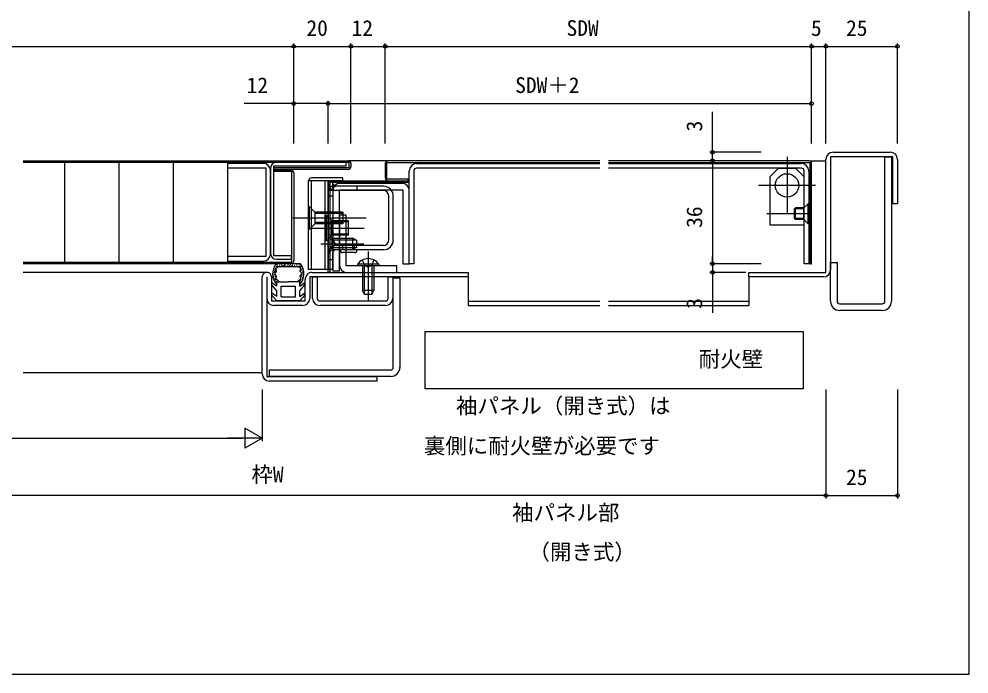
# Model space of a CAD drawing. Units: millimetres, scale not verified. Extents: x -437 to 438, y -344 to 340.
# Drawn here: x 106.4 to 438.4, y -343.7 to -114.7 of the extents above; entities that cross this region are included whole.
import ezdxf
from ezdxf.enums import TextEntityAlignment as Align

# ---------------------------------------------------------------- set-up
doc = ezdxf.new("R2010")
doc.units = ezdxf.units.MM
doc.header["$LTSCALE"] = 2
for name, color, linetype in [('0-1_USER1', 3, 'Continuous'), ('0-2_YKK_11', 7, 'Continuous'), ('0-4_YKK_12', 2, 'Continuous'), ('0-5_YKK_13', 4, 'Continuous'), ('0-6_YKK_A1', 4, 'Continuous'), ('0-7_YKK_D', 6, 'Continuous'), ('0-8_YKK_ZWAK', 7, 'Continuous')]:
    doc.layers.add(name, color=color, linetype=linetype)
doc.styles.add('ＭＳ ゴシック', font='')
doc.styles.get('ＭＳ ゴシック').set_extended_font_data('MS Gothic')

msp = doc.modelspace()

# ---------------------------------------------------------------- linework, layer by layer
at = {"layer": '0-2_YKK_11'}
for p, q in [((390.9, -161.304), (410.9, -161.304)), ((390, -162.904), (390, -202.404)), ((194.25, -167.004), (194.25, -196.604)), ((194.25, -196.904), (194.25, -167.704)), ((240.3, -172.204), (218.6, -172.204)), ((218.4, -183.304), (218.4, -200.804)), ((191.4, -238.804), (191.4, -204.904)), ((193, -204.904), (193, -212.404)), ((205.5, -214.904), (195.5, -214.904))]:
    msp.add_line(p, q, dxfattribs=at)
for points in [[(191.75, -165.204), (179.25, -165.204), (179.25, -166.804), (192.65, -166.804)], [(196.35, -198.704), (201.6, -198.704), (201.6, -197.504), (195.45, -197.504), (195.45, -166.104), (220.75, -166.104), (220.75, -164.904), (196.35, -164.904)], [(387.5, -204.904), (361.4, -204.904), (361.4, -203.304), (388.4, -203.304), (388.4, -163.804)], [(413.4, -163.804), (413.4, -179.304), (411.8, -179.304), (411.8, -162.904), (390, -162.904)], [(192.65, -166.804), (192.65, -197.804), (179.25, -197.804), (179.25, -199.404), (191.75, -199.404)], [(216.1, -174.704), (216.1, -202.804), (218.4, -202.804), (218.4, -174.504), (240.5, -174.504), (240.5, -200.304), (242.8, -200.304), (242.8, -174.704)], [(220.9, -203.304), (238.4, -203.304), (238.4, -201.004), (220.7, -201.004), (220.7, -183.304), (218.4, -183.304)], [(194.6, -204.904), (194.6, -213.304), (206.4, -213.304), (206.4, -205.804)], [(208.9, -203.304), (263.4, -203.304), (263.4, -204.904), (208, -204.904), (208, -212.404)], [(193, -212.404), (193, -239.704), (231.4, -239.704), (231.4, -241.304), (193.9, -241.304)]]:
    msp.add_lwpolyline(points, dxfattribs=at)
for centre, radius, start, end in [((390.9, -163.804), 2.5, 90.00001, 179.99999), ((410.9, -163.804), 2.5, 0.00001, 89.99999), ((191.75, -167.704), 2.5, 0.00001, 89.99999), ((196.35, -167.004), 2.1, 90.00001, 179.99999), ((218.6, -174.704), 2.5, 90.00001, 179.99999), ((240.3, -174.704), 2.5, 0.00001, 89.99999), ((191.75, -196.904), 2.5, 270.00001, 359.99999), ((196.35, -196.604), 2.1, 180.00001, 269.99999), ((220.9, -200.804), 2.5, 180.00001, 269.99999), ((387.5, -202.404), 2.5, 270.00001, 359.99999), ((193, -204.904), 1.6, 0, 180.00002), ((208.9, -205.804), 2.5, 89.99998, 180.00002), ((195.5, -212.404), 2.5, 180.00002, 270), ((205.5, -212.404), 2.5, 270, 0), ((193.9, -238.804), 2.5, 180.00002, 270)]:
    msp.add_arc(centre, radius, start, end, dxfattribs=at)
at = {"layer": '0-4_YKK_12'}
for p, q in [((235.4, -164.304), (221.4, -164.304)), ((382.4, -164.304), (388.4, -164.304)), ((193, -203.304), (107.9, -203.304)), ((263.4, -204.904), (263.4, -214.904)), ((361.4, -204.904), (361.4, -214.904)), ((263.4, -213.404), (309.4, -213.404)), ((263.4, -214.904), (309.4, -214.904)), ((312.4, -213.404), (361.4, -213.404)), ((312.4, -214.904), (361.4, -214.904)), ((107.9, -238.304), (191.4, -238.304))]:
    msp.add_line(p, q, dxfattribs=at)
at = {"layer": '0-5_YKK_13'}
for p, q in [((107.9, -164.304), (221.4, -164.304)), ((122.25, -164.904), (122.25, -199.704)), ((141.25, -164.904), (141.25, -199.704)), ((160.25, -164.904), (160.25, -199.704)), ((179.25, -164.904), (179.25, -199.704)), ((222.4, -165.304), (222.4, -166.304)), ((234.4, -165.304), (234.4, -170.304)), ((309.4, -164.304), (235.4, -164.304)), ((245.3, -165.304), (309.4, -165.304)), ((382.4, -164.304), (312.4, -164.304)), ((312.4, -165.304), (379.9, -165.304)), ((374.8, -162.904), (374.8, -182.904)), ((202.4, -168.504), (202.4, -199.304)), ((309.4, -166.904), (245.3, -166.904)), ((379.9, -166.904), (312.4, -166.904)), ((371.8, -166.904), (368.8, -169.904)), ((371.8, -166.904), (377.8, -166.904)), ((377.8, -166.904), (380.8, -169.904)), ((219.598, -171.304), (207.598, -171.304)), ((207.598, -202.304), (207.598, -171.304)), ((208.598, -202.304), (208.598, -171.304)), ((213.448, -202.304), (213.448, -171.304)), ((214.448, -202.304), (214.448, -171.304)), ((214.598, -202.304), (214.598, -171.304)), ((216.098, -171.304), (214.598, -171.304)), ((216.098, -173.204), (216.098, -171.304)), ((368.8, -169.904), (368.8, -186.704)), ((380.8, -186.704), (380.8, -169.904)), ((214.398, -196.404), (214.398, -174.704)), ((216.098, -174.704), (214.598, -174.704)), ((217.098, -173.204), (216.098, -173.204)), ((216.098, -174.704), (216.098, -173.204)), ((224.598, -174.704), (216.098, -174.704)), ((233.798, -173.204), (217.098, -173.204)), ((224.598, -174.704), (224.598, -173.204)), ((224.598, -174.704), (224.598, -173.304)), ((233.698, -174.704), (224.598, -174.704)), ((384.8, -172.904), (364.8, -172.904)), ((216.098, -176.654), (214.598, -176.654)), ((235.698, -191.904), (235.698, -176.704)), ((237.198, -192.004), (237.198, -176.604)), ((207.798, -180.304), (207.598, -180.304)), ((219.598, -182.304), (209.798, -182.304)), ((219.598, -182.304), (219.598, -186.304)), ((377.75, -180.804), (377.4, -181.154)), ((377.4, -184.454), (377.4, -181.154)), ((380.65, -181.154), (377.4, -181.154)), ((377.75, -184.804), (377.75, -180.804)), ((380.65, -180.804), (377.75, -180.804)), ((380.65, -180.804), (382.15, -179.304)), ((380.65, -184.804), (380.65, -180.804)), ((382.15, -186.304), (382.15, -179.304)), ((382.4, -179.304), (382.15, -179.304)), ((382.4, -186.304), (382.4, -179.304)), ((227.706, -184.304), (202.129, -184.304)), ((219.598, -182.704), (209.798, -182.704)), ((219.598, -185.904), (209.798, -185.904)), ((213.798, -183.304), (213.498, -183.304)), ((213.498, -183.304), (213.498, -192.304)), ((214.598, -184.104), (214.448, -183.954)), ((215.798, -185.304), (214.598, -184.104)), ((216.098, -185.154), (215.648, -185.154)), ((215.648, -185.154), (215.648, -190.454)), ((215.798, -185.304), (215.798, -190.304)), ((216.098, -185.304), (215.798, -185.304)), ((216.098, -185.604), (215.798, -185.604)), ((221.498, -185.304), (216.098, -185.304)), ((221.498, -185.604), (216.098, -185.604)), ((221.498, -190.304), (221.498, -185.304)), ((381.8, -182.804), (367.8, -182.804)), ((383.4, -182.804), (376.4, -182.804)), ((380.65, -184.454), (377.4, -184.454)), ((377.4, -184.454), (377.75, -184.804)), ((380.65, -184.804), (377.75, -184.804)), ((380.65, -184.804), (382.15, -186.304)), ((207.798, -188.304), (207.598, -188.304)), ((208.541, -187.804), (227.019, -187.804)), ((219.598, -186.304), (209.798, -186.304)), ((368.8, -186.704), (380.8, -186.704)), ((382.4, -186.304), (382.15, -186.304)), ((213.798, -192.304), (213.498, -192.304)), ((214.448, -191.654), (213.809, -192.293)), ((214.4, -189.804), (215.9, -191.304)), ((214.598, -191.504), (214.448, -191.654)), ((215.798, -190.304), (214.598, -191.504)), ((215.648, -190.454), (216.098, -190.454)), ((216.098, -190.004), (215.798, -190.004)), ((216.098, -190.304), (215.798, -190.304)), ((215.9, -191.959), (224.309, -191.959)), ((221.498, -190.004), (216.098, -190.004)), ((221.498, -190.304), (216.098, -190.304)), ((224.4, -192.004), (223, -191.304)), ((224.4, -192.004), (224.4, -194.604)), ((211.9, -193.304), (226.9, -193.304)), ((215.9, -194.65), (224.309, -194.65)), ((215.9, -195.304), (223, -195.304)), ((233.698, -193.904), (216.998, -193.904)), ((233.798, -195.404), (217.098, -195.404)), ((219.598, -195.404), (219.598, -193.904)), ((224.4, -194.604), (223, -195.304)), ((223.598, -195.404), (223.598, -193.904)), ((216.098, -198.954), (214.598, -198.954)), ((216.098, -202.304), (216.098, -196.404)), ((223.598, -196.404), (219.598, -196.404)), ((228.4, -196.004), (228.4, -213.504)), ((201.4, -200.304), (107.9, -200.304)), ((195.718, -202.306), (195.918, -202.306)), ((195.933, -201.829), (196.133, -201.829)), ((195.993, -202.294), (196.193, -202.294)), ((204.743, -200.304), (196.257, -200.304)), ((196.267, -201.089), (196.467, -201.089)), ((196.458, -201.388), (196.658, -201.388)), ((196.518, -200.457), (196.718, -200.457)), ((196.613, -201.006), (196.813, -201.006)), ((196.981, -201.304), (204.019, -201.304)), ((197.293, -200.802), (197.493, -200.802)), ((197.579, -201.088), (197.779, -201.088)), ((198.026, -200.605), (198.226, -200.605)), ((198.294, -200.874), (198.494, -200.874)), ((198.741, -200.891), (198.941, -200.891)), ((199.098, -200.659), (199.298, -200.659)), ((199.366, -200.802), (199.566, -200.802)), ((200.028, -201.034), (200.228, -201.034)), ((200.367, -200.623), (200.567, -200.623)), ((200.814, -201.034), (201.014, -201.034)), ((201.1, -200.695), (201.3, -200.695)), ((201.493, -200.981), (201.693, -200.981)), ((201.922, -200.838), (202.122, -200.838)), ((202.512, -200.784), (202.712, -200.784)), ((202.584, -201.177), (202.784, -201.177)), ((203.424, -200.713), (203.624, -200.713)), ((204.104, -200.338), (204.304, -200.338)), ((204.228, -200.999), (204.428, -200.999)), ((204.295, -201.447), (204.495, -201.447)), ((204.414, -201.101), (204.614, -201.101)), ((204.534, -200.6), (204.734, -200.6)), ((204.701, -201.686), (204.901, -201.686)), ((204.832, -201.209), (205.032, -201.209)), ((205.106, -202.223), (205.306, -202.223)), ((214.448, -202.304), (207.598, -202.304)), ((216.098, -202.304), (214.598, -202.304)), ((232.15, -201.004), (224.65, -201.004)), ((226.4, -201.004), (226.4, -209.604)), ((227.054, -201.004), (227.054, -210.913)), ((229.746, -201.004), (229.746, -210.913)), ((232.15, -200.495), (232.15, -201.004)), ((195.217, -204.692), (195.417, -204.692)), ((195.408, -204.06), (195.608, -204.06)), ((195.42, -203.296), (195.62, -203.296)), ((195.551, -202.903), (195.751, -202.903)), ((195.587, -204.084), (195.787, -204.084)), ((195.623, -203.487), (195.823, -203.487)), ((195.749, -205.107), (195.949, -205.107)), ((195.754, -204.775), (195.954, -204.775)), ((195.796, -205.53), (195.996, -205.53)), ((195.826, -203.034), (196.026, -203.034)), ((195.957, -202.533), (196.157, -202.533)), ((195.981, -204.608), (196.181, -204.608)), ((204.892, -202.604), (205.092, -202.604)), ((205.059, -204.68), (205.259, -204.68)), ((205.203, -205.764), (205.403, -205.764)), ((205.262, -205.201), (205.462, -205.201)), ((205.309, -202.938), (205.509, -202.938)), ((205.333, -203.356), (205.533, -203.356)), ((205.464, -204.179), (205.664, -204.179)), ((205.619, -204.787), (205.819, -204.787)), ((205.631, -203.499), (205.831, -203.499)), ((205.667, -204.036), (205.867, -204.036)), ((196.5, -209.704), (194.756, -207.626)), ((196.5, -208.085), (195.152, -207.183)), ((195.855, -205.917), (196.055, -205.917)), ((196.183, -206.538), (196.383, -206.538)), ((196.5, -206.604), (200.5, -206.604)), ((196.5, -208.085), (196.5, -206.604)), ((198, -208.104), (203, -208.104)), ((198, -211.804), (198, -208.104)), ((204.5, -206.604), (200.5, -206.604)), ((204.429, -206.269), (204.629, -206.269)), ((204.5, -208.085), (204.5, -206.604)), ((204.5, -208.085), (205.848, -207.183)), ((204.5, -209.704), (206.244, -207.626)), ((204.722, -205.94), (204.922, -205.94)), ((204.781, -206.644), (204.981, -206.644)), ((196.5, -213.304), (194.756, -211.226)), ((196.5, -211.685), (195.152, -210.783)), ((196.5, -211.685), (196.5, -209.704)), ((204.5, -211.685), (204.5, -209.704)), ((204.5, -211.685), (205.848, -210.783)), ((204.5, -213.304), (206.244, -211.226)), ((227.1, -211.004), (226.4, -209.604)), ((229.7, -211.004), (227.1, -211.004)), ((229.7, -211.004), (230.4, -209.604)), ((204.5, -213.304), (196.5, -213.304)), ((211.5, -213.304), (234.5, -213.304)), ((234.5, -214.904), (211.5, -214.904)), ((393.2, -214.304), (408.1, -214.304)), ((408.1, -216.604), (393.2, -216.604)), ((236.3, -239.704), (194, -239.704))]:
    msp.add_line(p, q, dxfattribs=at)
for points in [[(221.4, -167.304), (195.4, -167.304), (195.4, -166.704), (221.8, -166.704), (221.8, -164.904), (107.9, -164.904)], [(235.4, -171.304), (242.4, -171.304), (242.4, -170.704), (235, -170.704), (235, -164.904), (309.4, -164.904)], [(312.4, -164.904), (382.8, -164.904), (382.8, -200.304), (383.4, -200.304), (383.4, -165.304)], [(409, -213.404), (409, -162.904), (411.3, -162.904), (411.3, -213.404)], [(107.9, -199.704), (201.8, -199.704), (201.8, -168.104), (195.4, -168.104), (195.4, -167.504), (201.4, -167.504)], [(244.4, -167.804), (244.4, -200.304), (242.8, -200.304), (242.8, -167.804)], [(382.4, -167.804), (382.4, -200.304), (380.8, -200.304), (380.8, -167.804)], [(219.598, -171.304), (219.598, -170.304), (208.598, -170.304)], [(215, -203.304), (214.4, -203.304), (214.4, -172.304)], [(215.4, -171.304), (242.4, -171.304), (242.4, -171.904), (215, -171.904), (215, -203.304)], [(207.798, -180.304), (209.798, -182.304), (209.798, -186.304)], [(207.798, -180.304), (207.798, -188.304), (209.798, -186.304)], [(214.448, -183.954), (213.798, -183.304), (213.798, -192.304)], [(214.4, -189.804), (214.4, -196.804), (215.9, -195.304), (215.9, -191.304)], [(214.4, -191.254), (216.256, -192.159), (216.864, -193.304)], [(215.9, -191.304), (223, -191.304), (223, -195.304)], [(214.4, -195.354), (216.256, -194.449), (216.864, -193.304)], [(226.35, -198.995), (227.255, -200.851), (228.4, -201.459)], [(230.45, -198.995), (229.545, -200.851), (228.4, -201.459)], [(196.925, -201.415), (196.158, -202.006), (196.283, -202.965), (196.02, -203.408), (195.8, -203.804), (196.283, -204.643), (196.158, -205.603), (196.925, -206.193)], [(204.075, -206.193), (204.842, -205.603), (204.717, -204.643), (205.2, -203.804), (204.98, -203.408), (204.717, -202.965), (204.842, -202.006), (204.075, -201.415)], [(232.15, -200.495), (224.65, -200.495), (224.65, -201.004)], [(230.4, -201.004), (230.4, -209.604), (226.4, -209.604)], [(390, -213.404), (390, -199.904), (392.3, -199.904), (392.3, -213.404)], [(209, -212.404), (209, -204.904), (210.6, -204.904), (210.6, -212.404)], [(235.4, -212.404), (235.4, -204.904), (237, -204.904), (237, -212.404)], [(237.2, -236.504), (237.2, -205.204), (239.5, -205.204), (239.5, -236.504)], [(198, -211.804), (203, -211.804), (203, -208.104)], [(194, -239.704), (194, -237.404), (236.3, -237.404)]]:
    msp.add_lwpolyline(points, dxfattribs=at)
msp.add_circle((374.8, -172.904), 4.1, dxfattribs=at)
for centre, radius, start, end in [((221.4, -165.304), 1, 360, 90), ((235.4, -165.304), 1, 90, 180), ((245.3, -167.804), 2.5, 90, 180), ((379.9, -167.804), 2.5, 0, 90), ((382.4, -165.304), 1, 0, 90), ((201.4, -168.504), 1, 0, 90), ((221.4, -166.304), 1, 270, 0), ((245.3, -167.804), 0.9, 90, 180), ((379.9, -167.804), 0.9, 360, 90), ((208.598, -171.304), 1, 90, 180), ((215.4, -172.304), 1, 90, 180), ((216.998, -172.304), 2.4, 180, 270), ((217.098, -172.204), 1, 180, 270), ((235.4, -170.304), 1, 180, 270), ((216.098, -174.704), 1.5, 135.9945, 180), ((216.098, -174.704), 1.5, 90, 135.9945), ((233.698, -176.704), 2, 0, 90), ((233.798, -176.604), 3.4, 0, 90), ((233.698, -191.904), 2, 270, 0), ((233.798, -192.004), 3.4, 270, 0), ((216.998, -196.304), 2.4, 112.02431, 180), ((216.998, -196.304), 2.4, 90, 112.02431), ((217.098, -196.404), 1, 90, 180), ((219.598, -195.404), 1, 180, 270), ((223.598, -195.404), 1, 270, 0), ((228.4, -203.031), 4.527, 34.06671, 145.93329), ((200.5, -203.804), 5.5, 140.48036, 223.34175), ((201.4, -199.304), 1, 270, 0), ((200.5, -203.804), 5.5, 316.65824, 39.51963), ((194.986, -207.433), 0.3, 56.21114, 220.00244), ((200.5, -203.804), 4.3, 213.7499, 220.62928), ((200.5, -203.804), 4.3, 319.37051, 326.2499), ((206.014, -207.433), 0.3, 319.99756, 123.78886), ((194.986, -211.033), 0.3, 56.21114, 220.00244), ((206.014, -211.033), 0.3, 319.99756, 123.78886), ((211.5, -212.404), 2.5, 180, 270), ((211.5, -212.404), 0.9, 180, 270), ((234.5, -212.404), 0.9, 270, 360), ((234.5, -212.404), 2.5, 270, 0), ((393.2, -213.404), 3.2, 180, 270), ((393.2, -213.404), 0.9, 180, 270), ((408.1, -213.404), 0.9, 270, 360), ((408.1, -213.404), 3.2, 270, 0), ((236.3, -236.504), 0.9, 270, 360), ((236.3, -236.504), 3.2, 270, 0)]:
    msp.add_arc(centre, radius, start, end, dxfattribs=at)
at = {"layer": '0-6_YKK_A1'}
msp.add_lwpolyline([(248.4, -224.03), (380.4, -224.03), (380.4, -244.03), (248.4, -244.03)], close=True, dxfattribs=at)
at = {"layer": '0-7_YKK_D'}
for p, q in [((-4.6, -124.304), (202.4, -124.304)), ((202.4, -158.304), (202.4, -123.304)), ((202.4, -158.304), (202.4, -123.304)), ((202.4, -124.304), (222.4, -124.304)), ((222.4, -158.304), (222.4, -123.304)), ((222.4, -158.304), (222.4, -123.304)), ((222.4, -124.304), (234.4, -124.304)), ((234.4, -158.304), (234.4, -123.304)), ((234.4, -158.304), (234.4, -123.304)), ((234.4, -124.304), (383.4, -124.304)), ((383.4, -158.304), (383.4, -123.304)), ((383.4, -158.304), (383.4, -123.304)), ((383.4, -124.304), (388.4, -124.304)), ((388.4, -158.304), (388.4, -123.304)), ((388.4, -158.304), (388.4, -123.304)), ((388.4, -124.304), (413.4, -124.304)), ((413.4, -158.304), (413.4, -123.304)), ((202.4, -158.304), (202.4, -143.304)), ((214.4, -158.304), (214.4, -143.304)), ((214.4, -158.304), (214.4, -143.304)), ((214.4, -144.304), (383.4, -144.304)), ((383.4, -158.304), (383.4, -143.304)), ((348.8, -161.304), (348.8, -147.133)), ((365.8, -161.304), (347.8, -161.304)), ((348.8, -164.304), (348.8, -161.304)), ((348.8, -164.304), (348.8, -166.854)), ((348.8, -164.304), (348.8, -200.304)), ((348.8, -200.304), (348.8, -197.754)), ((365.8, -200.304), (347.8, -200.304)), ((365.8, -200.304), (347.8, -200.304)), ((348.8, -200.304), (348.8, -203.304)), ((360.4, -203.304), (347.8, -203.304)), ((348.8, -203.304), (348.8, -217.475)), ((191.4, -244.304), (191.4, -262.304)), ((388.4, -244.304), (388.4, -282.304)), ((388.4, -244.304), (388.4, -282.304)), ((413.4, -244.304), (413.4, -282.304)), ((191.4, -261.304), (185.338, -257.804)), ((185.338, -257.804), (185.338, -264.804)), ((13.4, -261.304), (184.4, -261.304)), ((191.4, -261.304), (179.276, -261.304)), ((191.4, -261.304), (185.338, -264.804)), ((388.4, -281.304), (6.4, -281.304)), ((388.4, -281.304), (413.4, -281.304))]:
    msp.add_line(p, q, dxfattribs=at)
msp.add_lwpolyline([(214.4, -144.304), (202.4, -144.304), (185.111, -144.304)], dxfattribs=at)
for centre in [(202.4, -124.304), (202.4, -124.304), (222.4, -124.304), (222.4, -124.304), (234.4, -124.304), (234.4, -124.304), (383.4, -124.304), (383.4, -124.304), (388.4, -124.304), (388.4, -124.304), (413.4, -124.304), (202.4, -144.304), (214.4, -144.304), (214.4, -144.304), (383.4, -144.304), (348.8, -161.304), (348.8, -164.304), (348.8, -164.304), (348.8, -200.304), (348.8, -200.304), (348.8, -203.304), (388.4, -281.304), (388.4, -281.304), (413.4, -281.304)]:
    msp.add_circle(centre, 0.637, dxfattribs=at)
at = {"layer": '0-8_YKK_ZWAK'}
msp.add_lwpolyline([(-436.6, -343.7), (438.4, -343.7), (438.4, 306.3)], dxfattribs=at)

# ---------------------------------------------------------------- texts
at = {"layer": '0-1_USER1', "style": 'ＭＳ ゴシック'}
for s, p in [('耐火壁', (343.972, -238.036)), ('袖パネル（開き式）は', (259.105, -254.326)), ('裏側に耐火壁が必要です', (247.898, -268.36)), ('袖パネル部', (278.724, -291.685)), ('（開き式）', (284.455, -305.421))]:
    msp.add_text(s, height=5.499, dxfattribs=at).set_placement(p, align=Align.BOTTOM_LEFT)
at = {"layer": '0-7_YKK_D', "style": 'ＭＳ ゴシック'}
for s, p in [('20', (206.86, -122.304)), ('12', (222.647, -122.304)), ('SDW', (297.757, -122.304)), ('5', (383.173, -122.304)), ('25', (395.445, -122.304)), ('12', (185.961, -142.304)), ('SDW＋2', (279.809, -142.262)), ('枠W', (187.641, -278.324)), ('25', (395.445, -279.304))]:
    msp.add_text(s, height=5.499, dxfattribs=at).set_placement(p, align=Align.BOTTOM_LEFT)
for s, p in [('3', (346.8, -154.034)), ('36', (346.8, -187.738)), ('3', (346.8, -216.029))]:
    msp.add_text(s, height=5.499, rotation=90, dxfattribs=at).set_placement(p, align=Align.BOTTOM_LEFT)

doc.saveas('drawing.dxf')
